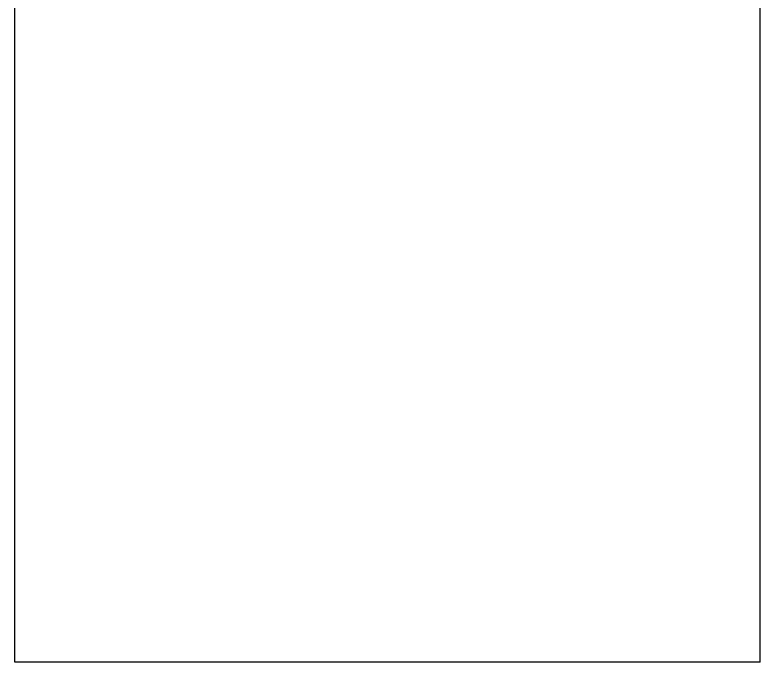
# Model space of a CAD drawing. Extents: x -1899985 to 1774885, y 556286 to 2175695.
# Drawn here: x -1126624.4 to -1126545.9, y 576292.6 to 576360.9 of the extents above; entities that cross this region are included whole.
import ezdxf

# ---------------------------------------------------------------- set-up
doc = ezdxf.new("R2010")
doc.units = 0
doc.header["$LTSCALE"] = 10
doc.header["$MEASUREMENT"] = 0
for name, color, linetype in [('20剖面图$0$A-LIN-V', 9, 'Continuous'), ('20剖面图$0$S-SB', 21, 'Continuous'), ('20剖面图$0$取电臂', 7, 'Continuous'), ('A-LIN-V', 9, 'Continuous')]:
    doc.layers.add(name, color=color, linetype=linetype)

# ---------------------------------------------------------------- blocks, each defined once
blk = doc.blocks.new('20剖面图$0$n44')
at = {"layer": '20剖面图$0$取电臂', "color": 3, "linetype": 'Continuous'}
for p, q in [((1559786.548, -80015.48), (1559786.548, -79836.337)), ((1559786.548, -80015.48), (1559786.548, -79836.337)), ((1559865.12, -80015.48), (1559865.12, -79836.337)), ((1559865.12, -80015.48), (1559865.12, -79836.337)), ((1559786.548, -80015.48), (1559792.834, -80015.48)), ((1559786.548, -80015.48), (1559792.834, -80015.48)), ((1559792.834, -80015.48), (1559858.834, -80015.48)), ((1559792.834, -80015.48), (1559858.834, -80015.48)), ((1559858.834, -80015.48), (1559865.12, -80015.48)), ((1559858.834, -80015.48), (1559865.12, -80015.48))]:
    blk.add_line(p, q, dxfattribs=at)
blk = doc.blocks.new('20剖面图$0$G$C20E3758E')
at = {"layer": '20剖面图$0$S-SB', "xscale": -0.6363000000750548, "yscale": 0.6363000000750548, "zscale": 0.6363000000750548}
blk.add_blockref('20剖面图$0$n44', (994249.583, 52810.36), dxfattribs=at)
blk = doc.blocks.new('20剖面图')
at = {"layer": '20剖面图$0$A-LIN-V', "xscale": 1.571585729816195, "yscale": 1.571585729816195, "zscale": 1.571585729816195}
blk.add_blockref('20剖面图$0$G$C20E3758E', (-1129307.763, 573312.067), dxfattribs=at)

msp = doc.modelspace()

# ---------------------------------------------------------------- block references
at = {"layer": 'A-LIN-V'}
msp.add_blockref('20剖面图', (0, 0), dxfattribs=at)

doc.saveas('drawing.dxf')
